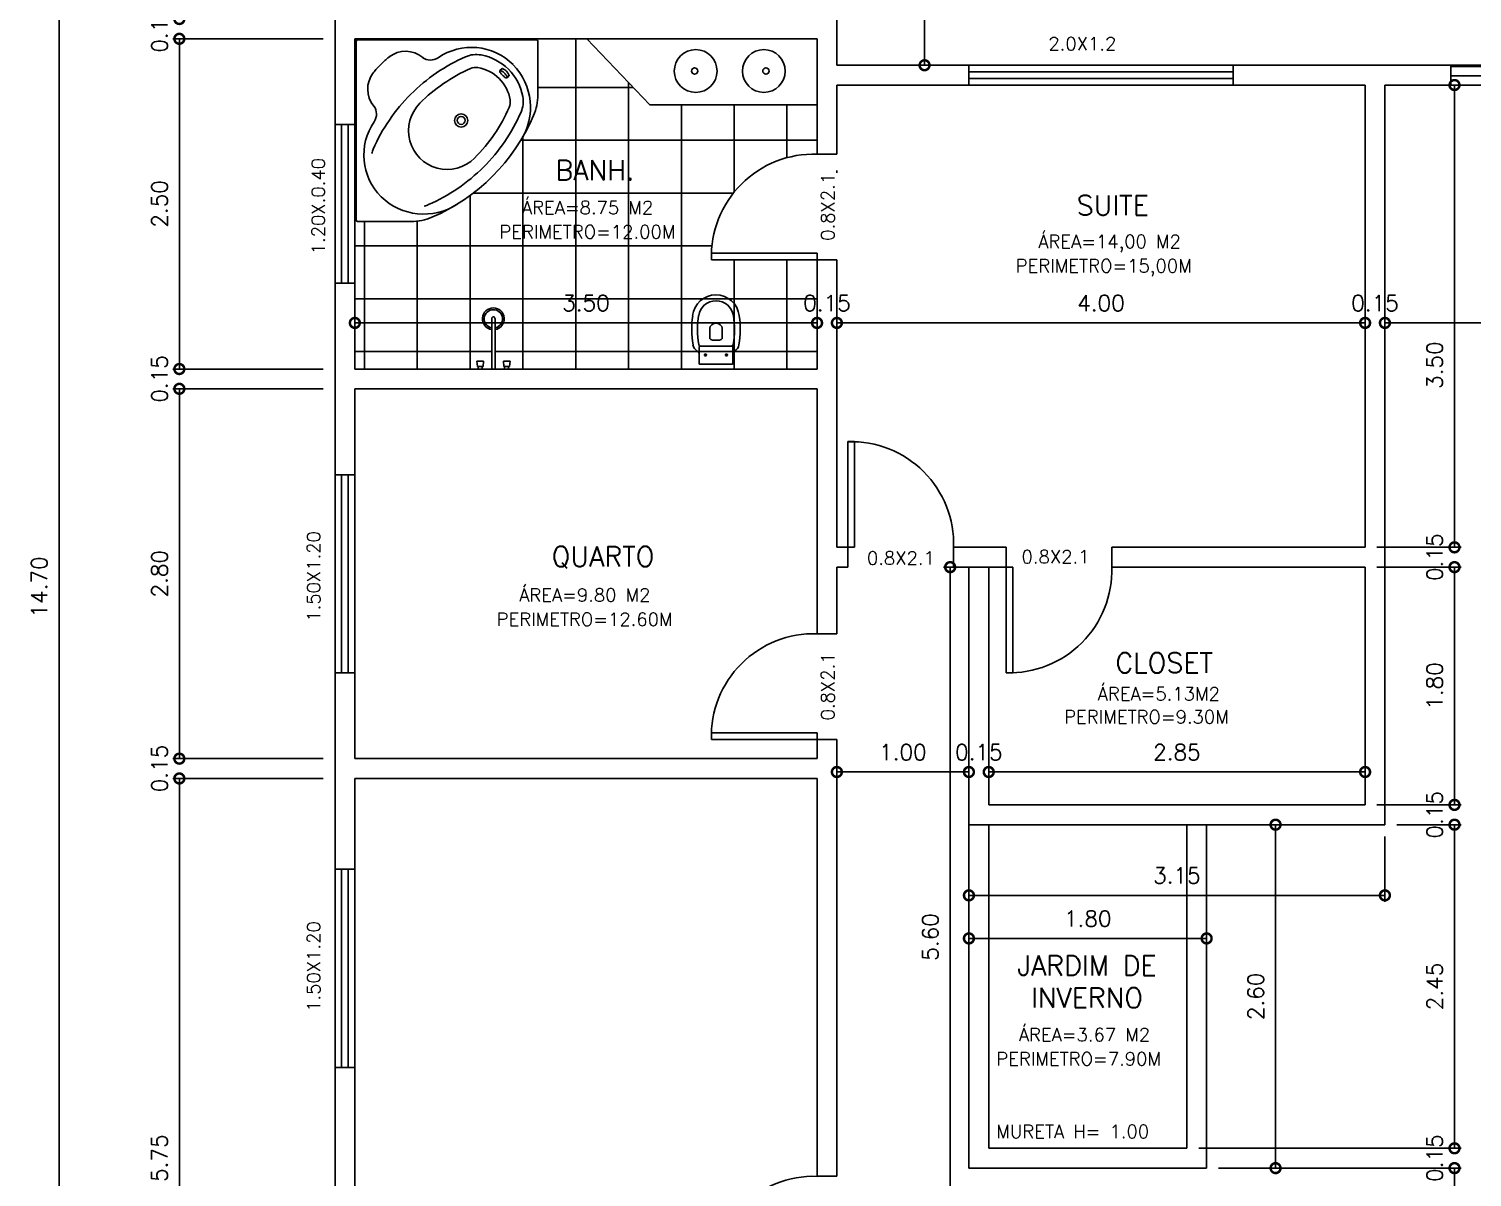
# Model space of a CAD drawing. Extents: x 621 to 746, y 228 to 299.
# Drawn here: x 620.66 to 631.59, y 234.55 to 243.24 of the extents above; entities that cross this region are included whole.
import ezdxf
from ezdxf.enums import TextEntityAlignment as Align

# ---------------------------------------------------------------- set-up
doc = ezdxf.new("R2010")
doc.units = 0
doc.header["$LTSCALE"] = 7
doc.layers.get('0').update_dxf_attribs({"linetype": 'CONTINUOUS'})
doc.layers.get('DEFPOINTS').update_dxf_attribs({"linetype": 'CONTINUOUS'})
for name, color, linetype in [('02', 2, 'CONTINUOUS'), ('ACESSÓRIO', 2, 'CONTINUOUS'), ('ALVENARIA', 7, 'CONTINUOUS'), ('ALVENARIA1', 44, 'CONTINUOUS'), ('COTA', 1, 'CONTINUOUS'), ('JAPOR', 142, 'CONTINUOUS'), ('TEXTO2', 40, 'CONTINUOUS'), ('TEXTO3', 3, 'CONTINUOUS')]:
    doc.layers.add(name, color=color, linetype=linetype)
doc.styles.add('SIMPLEX', font='SIMPLEX.SHX')
doc.dimstyles.new('DIM50', dxfattribs={"dimtxt": 0.12, "dimasz": 0.15, "dimexe": 0.05, "dimexo": 0.09, "dimgap": 0.09, "dimtad": 1, "dimzin": 0, "dimdsep": 46, "dimtxsty": 'SIMPLEX', "dimblk1": 'DOTSMALL', "dimblk2": 'DOTSMALL', "dimsah": 1, "dimcen": 0.09, "dimadec": 0, "dimazin": 0, "dimtfac": 1, "dimtix": 1, "dimtofl": 0, "dimtmove": 2, "dimatfit": 3, "dimldrblk": 'DOTSMALL', "dimfxl": 1, "dimtolj": 1, "dimtzin": 0, "dimarcsym": 0})

# ---------------------------------------------------------------- blocks, each defined once
blk = doc.blocks.new('_DOTSMALL')
at = {"color": 0, "linetype": 'ByBlock', "const_width": 0.5}
blk.add_lwpolyline([(-0.0625, 0, 1), (0.0625, 0, 1)], format="xyb", close=True, dxfattribs=at)
blk = doc.blocks.new('*D103')
at = {"layer": 'COTA', "color": 0, "lineweight": -2}
for p, q in [((622.888, 237.568), (621.749, 237.568)), ((621.799, 231.818), (621.799, 237.568)), ((622.888, 231.818), (621.749, 231.818))]:
    blk.add_line(p, q, dxfattribs=at)
at = {"layer": 'DEFPOINTS', "color": 0}
for p in [(621.799, 237.568), (622.978, 237.568), (622.978, 231.818)]:
    blk.add_point(p, dxfattribs=at)
at = {"layer": 'COTA', "color": 0, "lineweight": -2, "xscale": 0.15, "yscale": 0.15, "zscale": 0.15}
for p, rotation in [((621.799, 237.568), 90), ((621.799, 231.818), 270)]:
    blk.add_blockref('_DOTSMALL', p, dxfattribs=dict(at, rotation=rotation))
at = {"layer": 'COTA', "color": 0, "insert": (621.649, 234.693), "char_height": 0.12, "attachment_point": 5, "rotation": 90, "style": 'SIMPLEX'}
blk.add_mtext('\\A1;5.75', dxfattribs=at)
blk = doc.blocks.new('*D104')
at = {"layer": 'COTA', "color": 0, "lineweight": -2}
for p, q in [((621.799, 237.718), (621.799, 237.868)), ((622.888, 237.718), (621.749, 237.718)), ((622.888, 237.568), (621.749, 237.568)), ((621.799, 237.568), (621.799, 237.418))]:
    blk.add_line(p, q, dxfattribs=at)
at = {"layer": 'DEFPOINTS', "color": 0}
for p in [(621.799, 237.718), (622.978, 237.718), (622.978, 237.568)]:
    blk.add_point(p, dxfattribs=at)
at = {"layer": 'COTA', "color": 0, "lineweight": -2, "xscale": 0.15, "yscale": 0.15, "zscale": 0.15}
for p, rotation in [((621.799, 237.718), 270), ((621.799, 237.568), 90)]:
    blk.add_blockref('_DOTSMALL', p, dxfattribs=dict(at, rotation=rotation))
at = {"layer": 'COTA', "color": 0, "insert": (621.649, 237.643), "char_height": 0.12, "attachment_point": 5, "rotation": 90, "style": 'SIMPLEX'}
blk.add_mtext('\\A1;0.15', dxfattribs=at)
blk = doc.blocks.new('*D105')
at = {"layer": 'COTA', "color": 0, "lineweight": -2}
for p, q in [((622.888, 240.518), (621.749, 240.518)), ((621.799, 237.718), (621.799, 240.518)), ((622.888, 237.718), (621.749, 237.718))]:
    blk.add_line(p, q, dxfattribs=at)
at = {"layer": 'DEFPOINTS', "color": 0}
for p in [(621.799, 240.518), (622.978, 240.518), (622.978, 237.718)]:
    blk.add_point(p, dxfattribs=at)
at = {"layer": 'COTA', "color": 0, "lineweight": -2, "xscale": 0.15, "yscale": 0.15, "zscale": 0.15}
for p, rotation in [((621.799, 240.518), 90), ((621.799, 237.718), 270)]:
    blk.add_blockref('_DOTSMALL', p, dxfattribs=dict(at, rotation=rotation))
at = {"layer": 'COTA', "color": 0, "insert": (621.649, 239.118), "char_height": 0.12, "attachment_point": 5, "rotation": 90, "style": 'SIMPLEX'}
blk.add_mtext('\\A1;2.80', dxfattribs=at)
blk = doc.blocks.new('*D106')
at = {"layer": 'COTA', "color": 0, "lineweight": -2}
for p, q in [((621.799, 240.668), (621.799, 240.818)), ((622.888, 240.668), (621.749, 240.668)), ((622.888, 240.518), (621.749, 240.518)), ((621.799, 240.518), (621.799, 240.368))]:
    blk.add_line(p, q, dxfattribs=at)
at = {"layer": 'DEFPOINTS', "color": 0}
for p in [(621.799, 240.668), (622.978, 240.668), (622.978, 240.518)]:
    blk.add_point(p, dxfattribs=at)
at = {"layer": 'COTA', "color": 0, "lineweight": -2, "xscale": 0.15, "yscale": 0.15, "zscale": 0.15}
for p, rotation in [((621.799, 240.668), 270), ((621.799, 240.518), 90)]:
    blk.add_blockref('_DOTSMALL', p, dxfattribs=dict(at, rotation=rotation))
at = {"layer": 'COTA', "color": 0, "insert": (621.649, 240.593), "char_height": 0.12, "attachment_point": 5, "rotation": 90, "style": 'SIMPLEX'}
blk.add_mtext('\\A1;0.15', dxfattribs=at)
blk = doc.blocks.new('*D107')
at = {"layer": 'COTA', "color": 0, "lineweight": -2}
for p, q in [((622.888, 243.168), (621.749, 243.168)), ((621.799, 240.668), (621.799, 243.168)), ((622.888, 240.668), (621.749, 240.668))]:
    blk.add_line(p, q, dxfattribs=at)
at = {"layer": 'DEFPOINTS', "color": 0}
for p in [(621.799, 243.168), (622.978, 243.168), (622.978, 240.668)]:
    blk.add_point(p, dxfattribs=at)
at = {"layer": 'COTA', "color": 0, "lineweight": -2, "xscale": 0.15, "yscale": 0.15, "zscale": 0.15}
for p, rotation in [((621.799, 243.168), 90), ((621.799, 240.668), 270)]:
    blk.add_blockref('_DOTSMALL', p, dxfattribs=dict(at, rotation=rotation))
at = {"layer": 'COTA', "color": 0, "insert": (621.649, 241.918), "char_height": 0.12, "attachment_point": 5, "rotation": 90, "style": 'SIMPLEX'}
blk.add_mtext('\\A1;2.50', dxfattribs=at)
blk = doc.blocks.new('*D108')
at = {"layer": 'COTA', "color": 0, "lineweight": -2}
for p, q in [((621.799, 243.318), (621.799, 243.468)), ((622.888, 243.318), (621.749, 243.318)), ((622.888, 243.168), (621.749, 243.168)), ((621.799, 243.168), (621.799, 243.018))]:
    blk.add_line(p, q, dxfattribs=at)
at = {"layer": 'DEFPOINTS', "color": 0}
for p in [(621.799, 243.318), (622.978, 243.318), (622.978, 243.168)]:
    blk.add_point(p, dxfattribs=at)
at = {"layer": 'COTA', "color": 0, "lineweight": -2, "xscale": 0.15, "yscale": 0.15, "zscale": 0.15}
for p, rotation in [((621.799, 243.318), 270), ((621.799, 243.168), 90)]:
    blk.add_blockref('_DOTSMALL', p, dxfattribs=dict(at, rotation=rotation))
at = {"layer": 'COTA', "color": 0, "insert": (621.649, 243.243), "char_height": 0.12, "attachment_point": 5, "rotation": 90, "style": 'SIMPLEX'}
blk.add_mtext('\\A1;0.15', dxfattribs=at)
blk = doc.blocks.new('*D112')
at = {"layer": 'COTA', "color": 0, "lineweight": -2}
for p, q in [((622.888, 246.368), (620.838, 246.368)), ((620.888, 231.668), (620.888, 246.368)), ((622.888, 231.668), (620.838, 231.668))]:
    blk.add_line(p, q, dxfattribs=at)
at = {"layer": 'DEFPOINTS', "color": 0}
for p in [(620.888, 246.368), (622.978, 246.368), (622.978, 231.668)]:
    blk.add_point(p, dxfattribs=at)
at = {"layer": 'COTA', "color": 0, "lineweight": -2, "xscale": 0.15, "yscale": 0.15, "zscale": 0.15}
for p, rotation in [((620.888, 246.368), 90), ((620.888, 231.668), 270)]:
    blk.add_blockref('_DOTSMALL', p, dxfattribs=dict(at, rotation=rotation))
at = {"layer": 'COTA', "color": 0, "insert": (620.738, 239.018), "char_height": 0.12, "attachment_point": 5, "rotation": 90, "style": 'SIMPLEX'}
blk.add_mtext('\\A1;14.70', dxfattribs=at)
blk = doc.blocks.new('*D145')
at = {"layer": 'COTA', "color": 0, "lineweight": -2}
for p, q in [((623.128, 240.758), (623.128, 241.067)), ((623.128, 241.017), (626.628, 241.017)), ((626.628, 240.758), (626.628, 241.067))]:
    blk.add_line(p, q, dxfattribs=at)
at = {"layer": 'DEFPOINTS', "color": 0}
for p in [(626.628, 241.017), (623.128, 240.668), (626.628, 240.668)]:
    blk.add_point(p, dxfattribs=at)
at = {"layer": 'COTA', "color": 0, "lineweight": -2, "xscale": 0.15, "yscale": 0.15, "zscale": 0.15, "rotation": 180}
blk.add_blockref('_DOTSMALL', (623.128, 241.017), dxfattribs=at)
at = {"layer": 'COTA', "color": 0, "lineweight": -2, "xscale": 0.15, "yscale": 0.15, "zscale": 0.15}
blk.add_blockref('_DOTSMALL', (626.628, 241.017), dxfattribs=at)
at = {"layer": 'COTA', "color": 0, "insert": (624.878, 241.167), "char_height": 0.12, "attachment_point": 5, "style": 'SIMPLEX'}
blk.add_mtext('\\A1;3.50', dxfattribs=at)
blk = doc.blocks.new('*D146')
at = {"layer": 'COTA', "color": 0, "lineweight": -2}
for p, q in [((626.628, 241.017), (626.478, 241.017)), ((626.628, 240.758), (626.628, 241.067)), ((626.778, 240.902), (626.778, 241.067)), ((626.778, 241.017), (626.928, 241.017))]:
    blk.add_line(p, q, dxfattribs=at)
at = {"layer": 'DEFPOINTS', "color": 0}
for p in [(626.778, 241.017), (626.778, 240.812), (626.628, 240.668)]:
    blk.add_point(p, dxfattribs=at)
at = {"layer": 'COTA', "color": 0, "lineweight": -2, "xscale": 0.15, "yscale": 0.15, "zscale": 0.15}
blk.add_blockref('_DOTSMALL', (626.628, 241.017), dxfattribs=at)
at = {"layer": 'COTA', "color": 0, "lineweight": -2, "xscale": 0.15, "yscale": 0.15, "zscale": 0.15, "rotation": 180}
blk.add_blockref('_DOTSMALL', (626.778, 241.017), dxfattribs=at)
at = {"layer": 'COTA', "color": 0, "insert": (626.703, 241.167), "char_height": 0.12, "attachment_point": 5, "style": 'SIMPLEX'}
blk.add_mtext('\\A1;0.15', dxfattribs=at)
blk = doc.blocks.new('*D147')
at = {"layer": 'COTA', "color": 0, "lineweight": -2}
for p, q in [((626.778, 240.902), (626.778, 241.067)), ((626.778, 241.017), (630.778, 241.017)), ((630.778, 240.902), (630.778, 241.067))]:
    blk.add_line(p, q, dxfattribs=at)
at = {"layer": 'DEFPOINTS', "color": 0}
for p in [(630.778, 241.017), (626.778, 240.812), (630.778, 240.812)]:
    blk.add_point(p, dxfattribs=at)
at = {"layer": 'COTA', "color": 0, "lineweight": -2, "xscale": 0.15, "yscale": 0.15, "zscale": 0.15, "rotation": 180}
blk.add_blockref('_DOTSMALL', (626.778, 241.017), dxfattribs=at)
at = {"layer": 'COTA', "color": 0, "lineweight": -2, "xscale": 0.15, "yscale": 0.15, "zscale": 0.15}
blk.add_blockref('_DOTSMALL', (630.778, 241.017), dxfattribs=at)
at = {"layer": 'COTA', "color": 0, "insert": (628.778, 241.167), "char_height": 0.12, "attachment_point": 5, "style": 'SIMPLEX'}
blk.add_mtext('\\A1;4.00', dxfattribs=at)
blk = doc.blocks.new('*D148')
at = {"layer": 'COTA', "color": 0, "lineweight": -2}
for p, q in [((630.928, 242.728), (630.928, 240.967)), ((630.778, 241.017), (630.628, 241.017)), ((630.778, 240.902), (630.778, 241.067)), ((630.928, 241.017), (631.078, 241.017))]:
    blk.add_line(p, q, dxfattribs=at)
at = {"layer": 'DEFPOINTS', "color": 0}
for p in [(630.928, 242.818), (630.928, 241.017), (630.778, 240.812)]:
    blk.add_point(p, dxfattribs=at)
at = {"layer": 'COTA', "color": 0, "lineweight": -2, "xscale": 0.15, "yscale": 0.15, "zscale": 0.15}
blk.add_blockref('_DOTSMALL', (630.778, 241.017), dxfattribs=at)
at = {"layer": 'COTA', "color": 0, "lineweight": -2, "xscale": 0.15, "yscale": 0.15, "zscale": 0.15, "rotation": 180}
blk.add_blockref('_DOTSMALL', (630.928, 241.017), dxfattribs=at)
at = {"layer": 'COTA', "color": 0, "insert": (630.853, 241.167), "char_height": 0.12, "attachment_point": 5, "style": 'SIMPLEX'}
blk.add_mtext('\\A1;0.15', dxfattribs=at)
blk = doc.blocks.new('*D149')
at = {"layer": 'COTA', "color": 0, "lineweight": -2}
for p, q in [((630.928, 242.728), (630.928, 240.967)), ((633.928, 242.728), (633.928, 240.967)), ((630.928, 241.017), (633.928, 241.017))]:
    blk.add_line(p, q, dxfattribs=at)
at = {"layer": 'DEFPOINTS', "color": 0}
for p in [(630.928, 242.818), (633.928, 242.818), (633.928, 241.017)]:
    blk.add_point(p, dxfattribs=at)
at = {"layer": 'COTA', "color": 0, "lineweight": -2, "xscale": 0.15, "yscale": 0.15, "zscale": 0.15, "rotation": 180}
blk.add_blockref('_DOTSMALL', (630.928, 241.017), dxfattribs=at)
at = {"layer": 'COTA', "color": 0, "lineweight": -2, "xscale": 0.15, "yscale": 0.15, "zscale": 0.15}
blk.add_blockref('_DOTSMALL', (633.928, 241.017), dxfattribs=at)
at = {"layer": 'COTA', "color": 0, "insert": (632.428, 241.167), "char_height": 0.12, "attachment_point": 5, "style": 'SIMPLEX'}
blk.add_mtext('\\A1;3.00', dxfattribs=at)
blk = doc.blocks.new('*D152')
at = {"layer": 'COTA', "color": 0, "lineweight": -2}
for p, q in [((631.018, 242.818), (631.505, 242.818)), ((631.455, 242.818), (631.455, 239.318)), ((630.868, 239.318), (631.505, 239.318))]:
    blk.add_line(p, q, dxfattribs=at)
at = {"layer": 'DEFPOINTS', "color": 0}
for p in [(630.928, 242.818), (630.778, 239.318), (631.455, 239.318)]:
    blk.add_point(p, dxfattribs=at)
at = {"layer": 'COTA', "color": 0, "lineweight": -2, "xscale": 0.15, "yscale": 0.15, "zscale": 0.15}
for p, rotation in [((631.455, 242.818), 90), ((631.455, 239.318), 270)]:
    blk.add_blockref('_DOTSMALL', p, dxfattribs=dict(at, rotation=rotation))
at = {"layer": 'COTA', "color": 0, "insert": (631.305, 240.697), "char_height": 0.12, "attachment_point": 5, "rotation": 90, "style": 'SIMPLEX'}
blk.add_mtext('\\A1;3.50', dxfattribs=at)
blk = doc.blocks.new('*D153')
at = {"layer": 'COTA', "color": 0, "lineweight": -2}
for p, q in [((631.455, 239.318), (631.455, 239.468)), ((630.868, 239.318), (631.505, 239.318)), ((630.868, 239.168), (631.505, 239.168)), ((631.455, 239.168), (631.455, 239.018))]:
    blk.add_line(p, q, dxfattribs=at)
at = {"layer": 'DEFPOINTS', "color": 0}
for p in [(630.778, 239.318), (630.778, 239.168), (631.455, 239.168)]:
    blk.add_point(p, dxfattribs=at)
at = {"layer": 'COTA', "color": 0, "lineweight": -2, "xscale": 0.15, "yscale": 0.15, "zscale": 0.15}
for p, rotation in [((631.455, 239.318), 270), ((631.455, 239.168), 90)]:
    blk.add_blockref('_DOTSMALL', p, dxfattribs=dict(at, rotation=rotation))
at = {"layer": 'COTA', "color": 0, "insert": (631.305, 239.243), "char_height": 0.12, "attachment_point": 5, "rotation": 90, "style": 'SIMPLEX'}
blk.add_mtext('\\A1;0.15', dxfattribs=at)
blk = doc.blocks.new('*D154')
at = {"layer": 'COTA', "color": 0, "lineweight": -2}
for p, q in [((630.868, 239.168), (631.505, 239.168)), ((631.455, 239.168), (631.455, 237.368)), ((630.868, 237.368), (631.505, 237.368))]:
    blk.add_line(p, q, dxfattribs=at)
at = {"layer": 'DEFPOINTS', "color": 0}
for p in [(630.778, 239.168), (630.778, 237.368), (631.455, 237.368)]:
    blk.add_point(p, dxfattribs=at)
at = {"layer": 'COTA', "color": 0, "lineweight": -2, "xscale": 0.15, "yscale": 0.15, "zscale": 0.15}
for p, rotation in [((631.455, 239.168), 90), ((631.455, 237.368), 270)]:
    blk.add_blockref('_DOTSMALL', p, dxfattribs=dict(at, rotation=rotation))
at = {"layer": 'COTA', "color": 0, "insert": (631.305, 238.268), "char_height": 0.12, "attachment_point": 5, "rotation": 90, "style": 'SIMPLEX'}
blk.add_mtext('\\A1;1.80', dxfattribs=at)
blk = doc.blocks.new('*D155')
at = {"layer": 'COTA', "color": 0, "lineweight": -2}
for p, q in [((631.455, 237.368), (631.455, 237.518)), ((630.868, 237.368), (631.505, 237.368)), ((631.018, 237.218), (631.505, 237.218)), ((631.455, 237.218), (631.455, 237.068))]:
    blk.add_line(p, q, dxfattribs=at)
at = {"layer": 'DEFPOINTS', "color": 0}
for p in [(630.778, 237.368), (630.928, 237.218), (631.455, 237.218)]:
    blk.add_point(p, dxfattribs=at)
at = {"layer": 'COTA', "color": 0, "lineweight": -2, "xscale": 0.15, "yscale": 0.15, "zscale": 0.15}
for p, rotation in [((631.455, 237.368), 270), ((631.455, 237.218), 90)]:
    blk.add_blockref('_DOTSMALL', p, dxfattribs=dict(at, rotation=rotation))
at = {"layer": 'COTA', "color": 0, "insert": (631.305, 237.293), "char_height": 0.12, "attachment_point": 5, "rotation": 90, "style": 'SIMPLEX'}
blk.add_mtext('\\A1;0.15', dxfattribs=at)
blk = doc.blocks.new('*D156')
at = {"layer": 'COTA', "color": 0, "lineweight": -2}
for p, q in [((631.018, 237.218), (631.505, 237.218)), ((631.455, 237.218), (631.455, 234.768)), ((629.518, 234.768), (631.505, 234.768))]:
    blk.add_line(p, q, dxfattribs=at)
at = {"layer": 'DEFPOINTS', "color": 0}
for p in [(630.928, 237.218), (629.428, 234.768), (631.455, 234.768)]:
    blk.add_point(p, dxfattribs=at)
at = {"layer": 'COTA', "color": 0, "lineweight": -2, "xscale": 0.15, "yscale": 0.15, "zscale": 0.15}
for p, rotation in [((631.455, 237.218), 90), ((631.455, 234.768), 270)]:
    blk.add_blockref('_DOTSMALL', p, dxfattribs=dict(at, rotation=rotation))
at = {"layer": 'COTA', "color": 0, "insert": (631.305, 235.993), "char_height": 0.12, "attachment_point": 5, "rotation": 90, "style": 'SIMPLEX'}
blk.add_mtext('\\A1;2.45', dxfattribs=at)
blk = doc.blocks.new('*D157')
at = {"layer": 'COTA', "color": 0, "lineweight": -2}
for p, q in [((631.455, 234.768), (631.455, 234.918)), ((629.518, 234.768), (631.505, 234.768)), ((629.668, 234.618), (631.505, 234.618)), ((631.455, 234.618), (631.455, 234.468))]:
    blk.add_line(p, q, dxfattribs=at)
at = {"layer": 'DEFPOINTS', "color": 0}
for p in [(629.428, 234.768), (629.578, 234.618), (631.455, 234.618)]:
    blk.add_point(p, dxfattribs=at)
at = {"layer": 'COTA', "color": 0, "lineweight": -2, "xscale": 0.15, "yscale": 0.15, "zscale": 0.15}
for p, rotation in [((631.455, 234.768), 270), ((631.455, 234.618), 90)]:
    blk.add_blockref('_DOTSMALL', p, dxfattribs=dict(at, rotation=rotation))
at = {"layer": 'COTA', "color": 0, "insert": (631.305, 234.693), "char_height": 0.12, "attachment_point": 5, "rotation": 90, "style": 'SIMPLEX'}
blk.add_mtext('\\A1;0.15', dxfattribs=at)
blk = doc.blocks.new('*D158')
at = {"layer": 'COTA', "color": 0, "lineweight": -2}
for p, q in [((627.928, 237.458), (627.928, 237.667)), ((627.928, 237.617), (630.778, 237.617)), ((630.778, 237.458), (630.778, 237.667))]:
    blk.add_line(p, q, dxfattribs=at)
at = {"layer": 'DEFPOINTS', "color": 0}
for p in [(630.778, 237.617), (627.928, 237.368), (630.778, 237.368)]:
    blk.add_point(p, dxfattribs=at)
at = {"layer": 'COTA', "color": 0, "lineweight": -2, "xscale": 0.15, "yscale": 0.15, "zscale": 0.15, "rotation": 180}
blk.add_blockref('_DOTSMALL', (627.928, 237.617), dxfattribs=at)
at = {"layer": 'COTA', "color": 0, "lineweight": -2, "xscale": 0.15, "yscale": 0.15, "zscale": 0.15}
blk.add_blockref('_DOTSMALL', (630.778, 237.617), dxfattribs=at)
at = {"layer": 'COTA', "color": 0, "insert": (629.353, 237.767), "char_height": 0.12, "attachment_point": 5, "style": 'SIMPLEX'}
blk.add_mtext('\\A1;2.85', dxfattribs=at)
blk = doc.blocks.new('*D159')
at = {"layer": 'COTA', "color": 0, "lineweight": -2}
for p, q in [((627.778, 237.617), (627.628, 237.617)), ((627.778, 237.308), (627.778, 237.667)), ((627.928, 237.458), (627.928, 237.667)), ((627.928, 237.617), (628.078, 237.617))]:
    blk.add_line(p, q, dxfattribs=at)
at = {"layer": 'DEFPOINTS', "color": 0}
for p in [(627.778, 237.617), (627.928, 237.368), (627.778, 237.218)]:
    blk.add_point(p, dxfattribs=at)
at = {"layer": 'COTA', "color": 0, "lineweight": -2, "xscale": 0.15, "yscale": 0.15, "zscale": 0.15}
blk.add_blockref('_DOTSMALL', (627.778, 237.617), dxfattribs=at)
at = {"layer": 'COTA', "color": 0, "lineweight": -2, "xscale": 0.15, "yscale": 0.15, "zscale": 0.15, "rotation": 180}
blk.add_blockref('_DOTSMALL', (627.928, 237.617), dxfattribs=at)
at = {"layer": 'COTA', "color": 0, "insert": (627.853, 237.767), "char_height": 0.12, "attachment_point": 5, "style": 'SIMPLEX'}
blk.add_mtext('\\A1;0.15', dxfattribs=at)
blk = doc.blocks.new('*D160')
at = {"layer": 'COTA', "color": 0, "lineweight": -2}
for p, q in [((626.778, 237.308), (626.778, 237.667)), ((627.778, 237.617), (626.778, 237.617)), ((627.778, 237.308), (627.778, 237.667))]:
    blk.add_line(p, q, dxfattribs=at)
at = {"layer": 'DEFPOINTS', "color": 0}
for p in [(626.778, 237.617), (626.778, 237.218), (627.778, 237.218)]:
    blk.add_point(p, dxfattribs=at)
at = {"layer": 'COTA', "color": 0, "lineweight": -2, "xscale": 0.15, "yscale": 0.15, "zscale": 0.15, "rotation": 180}
blk.add_blockref('_DOTSMALL', (626.778, 237.617), dxfattribs=at)
at = {"layer": 'COTA', "color": 0, "lineweight": -2, "xscale": 0.15, "yscale": 0.15, "zscale": 0.15}
blk.add_blockref('_DOTSMALL', (627.778, 237.617), dxfattribs=at)
at = {"layer": 'COTA', "color": 0, "insert": (627.278, 237.767), "char_height": 0.12, "attachment_point": 5, "style": 'SIMPLEX'}
blk.add_mtext('\\A1;1.00', dxfattribs=at)
blk = doc.blocks.new('*D161')
at = {"layer": 'COTA', "color": 0, "lineweight": -2}
for p, q in [((628.03, 239.168), (627.586, 239.168)), ((627.636, 239.168), (627.636, 233.568)), ((627.844, 233.568), (627.586, 233.568))]:
    blk.add_line(p, q, dxfattribs=at)
at = {"layer": 'DEFPOINTS', "color": 0}
for p in [(628.12, 239.168), (627.636, 233.568), (627.934, 233.568)]:
    blk.add_point(p, dxfattribs=at)
at = {"layer": 'COTA', "color": 0, "lineweight": -2, "xscale": 0.15, "yscale": 0.15, "zscale": 0.15}
for p, rotation in [((627.636, 239.168), 90), ((627.636, 233.568), 270)]:
    blk.add_blockref('_DOTSMALL', p, dxfattribs=dict(at, rotation=rotation))
at = {"layer": 'COTA', "color": 0, "insert": (627.486, 236.368), "char_height": 0.12, "attachment_point": 5, "rotation": 90, "style": 'SIMPLEX'}
blk.add_mtext('\\A1;5.60', dxfattribs=at)
blk = doc.blocks.new('*D162')
at = {"layer": 'COTA', "color": 0, "lineweight": -2}
for p, q in [((629.668, 234.618), (631.505, 234.618)), ((631.455, 234.618), (631.455, 233.568)), ((629.668, 233.568), (631.505, 233.568))]:
    blk.add_line(p, q, dxfattribs=at)
at = {"layer": 'DEFPOINTS', "color": 0}
for p in [(629.578, 234.618), (629.578, 233.568), (631.455, 233.568)]:
    blk.add_point(p, dxfattribs=at)
at = {"layer": 'COTA', "color": 0, "lineweight": -2, "xscale": 0.15, "yscale": 0.15, "zscale": 0.15}
for p, rotation in [((631.455, 234.618), 90), ((631.455, 233.568), 270)]:
    blk.add_blockref('_DOTSMALL', p, dxfattribs=dict(at, rotation=rotation))
at = {"layer": 'COTA', "color": 0, "insert": (631.305, 234.093), "char_height": 0.12, "attachment_point": 5, "rotation": 90, "style": 'SIMPLEX'}
blk.add_mtext('\\A1;1.05', dxfattribs=at)
blk = doc.blocks.new('*D165')
at = {"layer": 'COTA', "color": 0, "lineweight": -2}
for p, q in [((629.668, 237.218), (630.15, 237.218)), ((630.1, 234.618), (630.1, 237.218)), ((629.668, 234.618), (630.15, 234.618))]:
    blk.add_line(p, q, dxfattribs=at)
at = {"layer": 'DEFPOINTS', "color": 0}
for p in [(629.578, 237.218), (630.1, 237.218), (629.578, 234.618)]:
    blk.add_point(p, dxfattribs=at)
at = {"layer": 'COTA', "color": 0, "lineweight": -2, "xscale": 0.15, "yscale": 0.15, "zscale": 0.15}
for p, rotation in [((630.1, 237.218), 90), ((630.1, 234.618), 270)]:
    blk.add_blockref('_DOTSMALL', p, dxfattribs=dict(at, rotation=rotation))
at = {"layer": 'COTA', "color": 0, "insert": (629.95, 235.918), "char_height": 0.12, "attachment_point": 5, "rotation": 90, "style": 'SIMPLEX'}
blk.add_mtext('\\A1;2.60', dxfattribs=at)
blk = doc.blocks.new('*D166')
at = {"layer": 'COTA', "color": 0, "lineweight": -2}
for p, q in [((627.778, 237.128), (627.778, 236.633)), ((630.928, 237.128), (630.928, 236.633)), ((627.778, 236.683), (630.928, 236.683))]:
    blk.add_line(p, q, dxfattribs=at)
at = {"layer": 'DEFPOINTS', "color": 0}
for p in [(627.778, 237.218), (630.928, 237.218), (630.928, 236.683)]:
    blk.add_point(p, dxfattribs=at)
at = {"layer": 'COTA', "color": 0, "lineweight": -2, "xscale": 0.15, "yscale": 0.15, "zscale": 0.15, "rotation": 180}
blk.add_blockref('_DOTSMALL', (627.778, 236.683), dxfattribs=at)
at = {"layer": 'COTA', "color": 0, "lineweight": -2, "xscale": 0.15, "yscale": 0.15, "zscale": 0.15}
blk.add_blockref('_DOTSMALL', (630.928, 236.683), dxfattribs=at)
at = {"layer": 'COTA', "color": 0, "insert": (629.353, 236.833), "char_height": 0.12, "attachment_point": 5, "style": 'SIMPLEX'}
blk.add_mtext('\\A1;3.15', dxfattribs=at)
blk = doc.blocks.new('*D167')
at = {"layer": 'COTA', "color": 0, "lineweight": -2}
for p, q in [((626.868, 245.068), (627.492, 245.068)), ((627.442, 242.968), (627.442, 245.068)), ((626.868, 242.968), (627.492, 242.968))]:
    blk.add_line(p, q, dxfattribs=at)
at = {"layer": 'DEFPOINTS', "color": 0}
for p in [(626.778, 245.068), (627.442, 245.068), (626.778, 242.968)]:
    blk.add_point(p, dxfattribs=at)
at = {"layer": 'COTA', "color": 0, "lineweight": -2, "xscale": 0.15, "yscale": 0.15, "zscale": 0.15}
for p, rotation in [((627.442, 245.068), 90), ((627.442, 242.968), 270)]:
    blk.add_blockref('_DOTSMALL', p, dxfattribs=dict(at, rotation=rotation))
at = {"layer": 'COTA', "color": 0, "insert": (627.292, 244.018), "char_height": 0.12, "attachment_point": 5, "rotation": 90, "style": 'SIMPLEX'}
blk.add_mtext('\\A1;2.10', dxfattribs=at)
blk = doc.blocks.new('A$C18354EB2')
at = {"layer": '02'}
for p, q in [((0, 0.01), (0, 1.365)), ((0.01, 1.375), (1.365, 1.375)), ((1.375, 1.365), (1.375, 0.959)), ((1.088, 1.142), (1.102, 1.156)), ((1.156, 1.102), (1.142, 1.088)), ((0.416, 0), (0.01, 0))]:
    blk.add_line(p, q, dxfattribs=at)
blk.add_lwpolyline([(1.088, 1.142, 0.243877), (1.087, 1.138, 0.082664), (1.09, 1.128, 0.040951), (1.097, 1.119, 0.030096), (1.107, 1.107, 0.030096), (1.119, 1.097, 0.040951), (1.128, 1.09, 0.082664), (1.138, 1.087, 0.243877), (1.142, 1.088, 0.243877), (1.143, 1.091, 0.082664), (1.139, 1.101, 0.040951), (1.133, 1.111, 0.030096), (1.123, 1.123, 0.030096), (1.111, 1.133, 0.040951), (1.101, 1.139, 0.082664), (1.091, 1.143, 0.243877)], format="xyb", close=True, dxfattribs=at)
blk.add_lwpolyline([(1.156, 1.102, 0.243877), (1.157, 1.106, 0.082664), (1.153, 1.115, 0.040951), (1.147, 1.125, 0.030096), (1.137, 1.137, 0.030096), (1.125, 1.147, 0.040951), (1.115, 1.153, 0.082664), (1.106, 1.157, 0.243877), (1.102, 1.156, 0.243877)], format="xyb", dxfattribs=at)
for radius in [0.05, 0.03]:
    blk.add_circle((0.794, 0.765), radius, dxfattribs=at)
for centre, radius, start, end in [((0.01, 1.365), 0.01, 90, 180), ((0.872, 0.872), 0.446, 45, 124.4466), ((1.365, 1.365), 0.01, 0, 90), ((0.687, 0.687), 0.71, 128.1661, 135), ((0.373, 1.087), 0.202, 50.0906, 128.0087), ((1.375, 0), 1.362, 113.6747, 135), ((0.562, 1.325), 0.103, 233.9218, 303.9185), ((0.908, 1.064), 0.2, 79.2894, 113.6747), ((0.872, 0.872), 0.396, 45, 79.2894), ((0.288, 1.002), 0.202, 142.0008, 219.8576), ((0.687, 0.687), 0.71, 135, 141.8339), ((1.365, 0.018), 1.245, 113.749, 135.2069), ((0.904, 1.066), 0.1, 80.6631, 113.8364), ((0.872, 0.872), 0.297, 45, 80.6631), ((0.872, 0.872), 0.396, 10.7106, 45), ((0.854, 0.863), 0.465, 327.7261, 44.1725), ((0.872, 0.872), 0.297, 9.3369, 45), ((1.375, 0), 1.362, 135, 156.3253), ((0.688, 0.687), 0.293, 134.7864, 315.1597), ((1.066, 0.904), 0.1, 336.1636, 9.3369), ((1.064, 0.908), 0.2, 336.3253, 10.7106), ((0.975, 0.959), 0.4, 336.8985, 0), ((0.05, 0.813), 0.103, 326.0984, 36.152), ((0, 1.375), 1.46, 293.1015, 336.8985), ((0.009, 1.37), 1.256, 314.9159, 336.2052), ((0, 1.375), 1.362, 315, 336.3253), ((0.503, 0.503), 0.446, 145.5534, 225), ((0.311, 0.467), 0.2, 156.3253, 166.2811), ((0, 1.375), 1.362, 293.6747, 315), ((0.512, 0.521), 0.465, 225.8292, 302.3947), ((0.467, 0.311), 0.2, 283.7189, 293.6747), ((0.01, 0.01), 0.01, 180, 270), ((0.416, 0.4), 0.4, 270, 293.1015)]:
    blk.add_arc(centre, radius, start, end, dxfattribs=at)
blk.add_point((0, 1.375), dxfattribs=at)
blk = doc.blocks.new('Chuveiro06_vl')
for p, q in [((-27.3, 38), (-27.3, 0)), ((-24.8, 38), (-24.8, 0)), ((-38.6, 5.7), (-33.6, 5.7)), ((-38.2, 1.7), (-38.6, 5.7)), ((-38.2, 1.7), (-33.9, 1.7)), ((-37.5, 1.7), (-37.5, 0)), ((-34.5, 1.7), (-34.5, 0)), ((-33.9, 1.7), (-33.6, 5.7)), ((-18.2, 1.7), (-18.5, 5.7)), ((-13.5, 5.7), (-18.5, 5.7)), ((-13.9, 1.7), (-18.2, 1.7)), ((-17.5, 1.7), (-17.5, 0)), ((-14.5, 1.7), (-14.5, 0)), ((-13.9, 1.7), (-13.5, 5.7))]:
    blk.add_line(p, q)
for centre, radius, start, end in [((-26, 37.7), 8.25, 278.4801, 261.5199), ((-26, 37.7), 6.93, 280.118, 259.882), ((-26, 38), 1.22, 0, 180)]:
    blk.add_arc(centre, radius, start, end)
blk = doc.blocks.new('*D219')
at = {"layer": 'COTA', "color": 0, "lineweight": -2}
for p, q in [((627.778, 234.708), (627.778, 236.407)), ((629.578, 234.708), (629.578, 236.407)), ((627.778, 236.357), (629.578, 236.357))]:
    blk.add_line(p, q, dxfattribs=at)
at = {"layer": 'DEFPOINTS', "color": 0}
for p in [(629.578, 236.357), (627.778, 234.618), (629.578, 234.618)]:
    blk.add_point(p, dxfattribs=at)
at = {"layer": 'COTA', "color": 0, "lineweight": -2, "xscale": 0.15, "yscale": 0.15, "zscale": 0.15, "rotation": 180}
blk.add_blockref('_DOTSMALL', (627.778, 236.357), dxfattribs=at)
at = {"layer": 'COTA', "color": 0, "lineweight": -2, "xscale": 0.15, "yscale": 0.15, "zscale": 0.15}
blk.add_blockref('_DOTSMALL', (629.578, 236.357), dxfattribs=at)
at = {"layer": 'COTA', "color": 0, "insert": (628.678, 236.507), "char_height": 0.12, "attachment_point": 5, "style": 'SIMPLEX'}
blk.add_mtext('\\A1;1.80', dxfattribs=at)

msp = doc.modelspace()

# ---------------------------------------------------------------- hatches: boundary and pattern name
at = {"layer": 'ALVENARIA1'}
h = msp.add_hatch(dxfattribs=at)
h.set_pattern_fill('_USER,_O', color=256, scale=0.4, double=1, pattern_type=0)
h.set_pattern_definition([(0, (0, 0), (0, 0.4), []), (90, (0, 0), (-0.4, 2e-17), [])])
h.paths.add_polyline_path([(625.828, 241.495, -0.433232), (626.628, 242.295), (626.628, 242.668), (625.362, 242.668), (624.885, 243.168), (623.128, 243.168), (623.128, 242.418), (623.128, 241.418), (623.128, 240.668), (624.063, 240.668), (624.063, 240.688), (624.056, 240.688), (624.052, 240.728), (624.102, 240.728), (624.099, 240.688), (624.093, 240.688), (624.093, 240.668), (624.165, 240.668), (624.165, 240.967, -13.48837), (624.19, 240.967), (624.19, 240.668), (624.263, 240.668), (624.263, 240.688), (624.256, 240.688), (624.253, 240.728), (624.303, 240.728), (624.299, 240.688), (624.293, 240.688), (624.293, 240.668), (626.628, 240.668), (626.628, 241.495)])
h.paths.add_polyline_path([(625.739, 240.841), (625.739, 240.841), (625.739, 240.841)], flags=0)
h.paths.add_polyline_path([(625.689, 240.851, 0.01332), (625.689, 240.848, -0.001163)], flags=16)
h.paths.add_polyline_path([(625.994, 241.072, -0.086031), (625.992, 240.85), (625.987, 240.843), (625.99, 240.836), (625.99, 240.835), (625.99, 240.786, -0.213395), (626.004, 240.804, 0.224065), (626.036, 240.848, 0.001163), (626.036, 240.851, -0.238097), (626.004, 240.804, 0.213395), (625.99, 240.786), (625.99, 240.704), (625.736, 240.704), (625.736, 240.709, 0.414214), (625.741, 240.704), (625.985, 240.704, 0.414214), (625.99, 240.709), (625.99, 240.786), (625.99, 240.836), (625.989, 240.839), (625.987, 240.841), (625.985, 240.841), (625.984, 240.842), (625.988, 240.845), (625.991, 240.849), (625.992, 240.854, 0.085114), (625.994, 241.074, 0.845787), (625.731, 241.074, 0.000616), (625.731, 241.072, -0.856148)], flags=16)
h.paths.add_polyline_path([(625.819, 240.99), (625.83, 241.003), (625.842, 241.01), (625.857, 241.016), (625.863, 241.016), (625.868, 241.016), (625.883, 241.01), (625.895, 241.003), (625.906, 240.99), (625.91, 240.977), (625.91, 240.899), (625.901, 240.891), (625.889, 240.887), (625.863, 240.887), (625.836, 240.887), (625.824, 240.891), (625.815, 240.899), (625.815, 240.977)], flags=0)
h.paths.add_polyline_path([(625.791, 240.774, -1), (625.776, 240.774, -1)], flags=0)
h.paths.add_polyline_path([(625.949, 240.774, -1), (625.934, 240.774, -1)], flags=0)
h.paths.add_polyline_path([(623.899, 241.914, -0.012848), (623.879, 241.902, -0.032092), (623.711, 241.817, -0.101142), (623.554, 241.785), (623.149, 241.785, -0.414214), (623.139, 241.795), (623.139, 243.15, -0.414214), (623.149, 243.16), (624.504, 243.16, -0.414214), (624.514, 243.15), (624.514, 242.744, -0.101142), (624.482, 242.587, -0.032249), (624.397, 242.419, -0.011811), (624.385, 242.401, -0.119499)], flags=16)
h.paths.add_polyline_path([(624.034, 242.266, -1.003262), (623.62, 242.681, -0.093902), (624.002, 242.943, -0.145765), (624.059, 242.95, -0.156878), (624.221, 242.867, -0.156878), (624.304, 242.705, -0.145765), (624.296, 242.649, -0.09316)], flags=0)
h.paths.add_polyline_path([(623.882, 242.55, -1), (623.982, 242.55, -1)], flags=0)
h.paths.add_polyline_path([(623.902, 242.55, -1), (623.962, 242.55, -1)], flags=0)
h.paths.add_polyline_path([(624.28, 242.873, 22.51833), (624.28, 242.873, 0.008905), (624.28, 242.873, 22.225334), (624.279, 242.872, 0.080612)], flags=0)
h.paths.add_polyline_path([(624.275, 242.922, 0.030096), (624.264, 242.932, 0.040951), (624.254, 242.939, 0.099716), (624.242, 242.942), (624.241, 242.941, -0.243877), (624.244, 242.942, -0.082664), (624.254, 242.939, -0.040951), (624.264, 242.932, -0.030096)], flags=0)
h.paths.add_polyline_path([(623.759, 243.026, -0.319407), (623.64, 243.027, 0.353716), (623.387, 243.031, 0.029827), (623.324, 242.975, 0.029827), (623.267, 242.912, 0.353416), (623.272, 242.658, -0.319812), (623.273, 242.539, -0.00089), (623.274, 242.541, 0.315556), (623.272, 242.658, -0.355704), (623.269, 242.913, -0.02925), (623.324, 242.975, -0.029283), (623.386, 243.03, -0.355876), (623.64, 243.027, 0.315283), (623.758, 243.025, -0.000862)], flags=0)
h.paths.add_polyline_path([(624.665, 241.257), (625.091, 241.257), (625.091, 241.077), (624.665, 241.077)], flags=24)
h.paths.add_polyline_path([(626.502, 241.257), (626.905, 241.257), (626.905, 241.077), (626.502, 241.077)], flags=9)
h.paths.add_polyline_path([(624.197, 241.631), (625.68, 241.631), (625.68, 241.781), (624.197, 241.781)], flags=24)
h.paths.add_polyline_path([(624.363, 241.81), (625.551, 241.81), (625.551, 241.989), (624.363, 241.989)], flags=24)
h.paths.add_polyline_path([(624.59, 242.061), (625.3, 242.061), (625.3, 242.286), (624.59, 242.286)], flags=24)

# ---------------------------------------------------------------- linework, layer by layer
at = {"layer": 'ACESSÓRIO'}
for p, q in [((624.885, 243.168), (625.362, 242.668)), ((625.362, 242.668), (626.628, 242.668)), ((625.736, 240.786), (625.736, 240.709)), ((625.99, 240.709), (625.99, 240.786)), ((625.741, 240.704), (625.985, 240.704))]:
    msp.add_line(p, q, dxfattribs=at)
for points in [[(625.863, 240.887), (625.836, 240.887), (625.824, 240.891), (625.815, 240.899), (625.815, 240.977), (625.819, 240.99), (625.83, 241.003), (625.842, 241.01), (625.857, 241.016), (625.863, 241.016)], [(625.863, 240.887), (625.889, 240.887), (625.901, 240.891), (625.91, 240.899), (625.91, 240.977), (625.906, 240.99), (625.895, 241.003), (625.883, 241.01), (625.868, 241.016), (625.863, 241.016)], [(625.733, 240.854), (625.733, 240.854), (625.734, 240.849), (625.737, 240.845), (625.741, 240.842)], [(625.741, 240.842), (625.741, 240.842), (625.74, 240.841), (625.738, 240.841), (625.737, 240.839), (625.736, 240.837), (625.736, 240.835), (625.736, 240.786)], [(625.741, 240.842), (625.747, 240.841), (625.863, 240.841), (625.979, 240.841), (625.979, 240.841), (625.984, 240.842)], [(625.992, 240.854), (625.992, 240.854), (625.991, 240.849), (625.988, 240.845), (625.984, 240.842)], [(625.984, 240.842), (625.984, 240.842), (625.985, 240.841), (625.987, 240.841), (625.989, 240.839), (625.99, 240.836), (625.99, 240.835), (625.99, 240.786)]]:
    msp.add_lwpolyline(points, dxfattribs=at)
for centre, radius in [((625.709, 242.924), 0.162), ((626.225, 242.924), 0.162), ((625.701, 242.924), 0.0243), ((626.241, 242.924), 0.0243), ((625.783, 240.774), 0.00735), ((625.942, 240.774), 0.00735)]:
    msp.add_circle(centre, radius, dxfattribs=at)
for centre, radius, start, end in [((625.862, 241.051), 0.178, 6.7484, 173.2516), ((625.863, 241.052), 0.133, 8.8632, 171.1368), ((626.404, 240.97), 0.725, 171.9371, 189.4832), ((626.373, 240.969), 0.651, 170.8631, 190.1816), ((625.352, 240.969), 0.651, 349.8184, 9.1369), ((625.321, 240.97), 0.725, 350.5168, 8.0629), ((625.751, 240.86), 0.0633, 188.0902, 241.6605), ((625.708, 240.779), 0.0285, 13.4767, 61.6605), ((626.017, 240.779), 0.0285, 118.3395, 166.5233), ((625.974, 240.86), 0.0633, 298.3395, 351.9098), ((625.741, 240.709), 0.005, 180, 270), ((625.985, 240.709), 0.005, 270, 0)]:
    msp.add_arc(centre, radius, start, end, dxfattribs=at)
at = {"layer": 'ALVENARIA'}
for p, q in [((622.978, 242.518), (622.978, 243.518)), ((626.778, 242.968), (626.778, 243.368)), ((623.128, 243.168), (626.628, 243.168)), ((623.128, 242.518), (623.128, 243.168)), ((626.628, 242.295), (626.628, 243.168)), ((626.778, 242.968), (627.778, 242.968)), ((627.778, 242.968), (627.778, 242.818)), ((629.778, 242.968), (629.778, 242.818)), ((629.778, 242.968), (631.428, 242.968)), ((631.428, 242.818), (631.428, 242.968)), ((626.778, 242.818), (627.778, 242.818)), ((626.778, 242.295), (626.778, 242.818)), ((629.778, 242.818), (630.778, 242.818)), ((630.778, 239.318), (630.778, 242.818)), ((630.928, 237.218), (630.928, 242.818)), ((630.928, 242.818), (631.428, 242.818)), ((623.128, 242.518), (622.978, 242.518)), ((626.778, 242.295), (626.628, 242.295)), ((626.778, 242.154), (626.778, 242.171)), ((626.628, 240.668), (626.628, 241.495)), ((626.778, 241.495), (626.628, 241.495)), ((626.778, 239.318), (626.778, 241.495)), ((626.778, 241.411), (626.778, 241.495)), ((622.978, 239.868), (622.978, 241.318)), ((623.128, 241.318), (622.978, 241.318)), ((623.128, 240.668), (623.128, 241.318)), ((623.128, 240.668), (626.628, 240.668)), ((623.128, 240.518), (626.628, 240.518)), ((623.128, 239.868), (623.128, 240.518)), ((626.628, 238.664), (626.628, 240.518)), ((623.128, 239.868), (622.978, 239.868)), ((626.778, 239.318), (626.862, 239.318)), ((626.862, 239.168), (626.862, 239.318)), ((627.662, 239.168), (627.662, 239.318)), ((627.662, 239.318), (628.06, 239.318)), ((628.06, 239.318), (628.06, 239.168)), ((628.86, 239.318), (628.86, 239.168)), ((628.86, 239.318), (630.778, 239.318)), ((626.778, 239.168), (626.862, 239.168)), ((626.778, 238.664), (626.778, 239.168)), ((627.662, 239.168), (627.778, 239.168)), ((627.778, 237.218), (627.778, 239.168)), ((627.928, 237.368), (627.928, 239.168)), ((627.928, 239.168), (628.06, 239.168)), ((628.86, 239.168), (630.778, 239.168)), ((630.778, 237.368), (630.778, 239.168)), ((626.778, 238.664), (626.778, 238.718)), ((626.778, 238.664), (626.628, 238.664)), ((622.978, 236.881), (622.978, 238.368)), ((623.128, 238.368), (622.978, 238.368)), ((623.128, 237.718), (623.128, 238.368)), ((626.778, 237.864), (626.628, 237.864)), ((626.628, 237.718), (626.628, 237.864)), ((626.778, 237.718), (626.778, 237.864)), ((623.128, 237.718), (626.628, 237.718)), ((626.778, 237.485), (626.778, 237.718)), ((626.778, 234.556), (626.778, 237.718)), ((623.128, 237.568), (626.628, 237.568)), ((623.128, 236.881), (623.128, 237.568)), ((626.628, 234.556), (626.628, 237.568)), ((627.928, 237.368), (630.778, 237.368)), ((627.778, 237.218), (630.928, 237.218)), ((623.128, 236.881), (622.978, 236.881)), ((623.128, 235.381), (622.978, 235.381)), ((622.978, 234.006), (622.978, 235.381)), ((623.128, 234.006), (623.128, 235.381)), ((626.778, 234.556), (626.628, 234.556)), ((626.778, 234.556), (626.778, 234.568))]:
    msp.add_line(p, q, dxfattribs=at)
at = {"layer": 'ALVENARIA1'}
for p, q in [((627.778, 234.618), (627.778, 237.218)), ((627.928, 234.768), (627.928, 237.218)), ((629.428, 234.768), (629.428, 237.218)), ((629.578, 234.618), (629.578, 237.218)), ((627.928, 234.768), (629.428, 234.768)), ((627.778, 234.618), (629.578, 234.618))]:
    msp.add_line(p, q, dxfattribs=at)
at = {"layer": 'JAPOR'}
for p, q in [((627.778, 242.968), (629.778, 242.968)), ((631.428, 242.968), (633.428, 242.968)), ((631.428, 242.958), (631.928, 242.958)), ((627.778, 242.918), (629.778, 242.918)), ((627.778, 242.868), (629.778, 242.868)), ((631.428, 242.888), (632.328, 242.888)), ((627.778, 242.818), (629.778, 242.818)), ((631.428, 242.818), (633.428, 242.818)), ((622.978, 242.518), (622.978, 241.318)), ((623.028, 242.518), (623.028, 241.318)), ((623.078, 242.518), (623.078, 241.318)), ((623.128, 242.518), (623.128, 241.318)), ((626.628, 241.545), (625.828, 241.545)), ((625.828, 241.495), (625.828, 241.545)), ((626.628, 241.495), (626.628, 241.545)), ((626.628, 241.495), (625.828, 241.495)), ((626.862, 239.318), (626.862, 240.118)), ((626.862, 240.118), (626.912, 240.118)), ((626.912, 239.318), (626.912, 240.118)), ((622.978, 238.368), (622.978, 239.868)), ((623.028, 238.368), (623.028, 239.868)), ((623.078, 238.368), (623.078, 239.868)), ((623.128, 238.368), (623.128, 239.868)), ((626.862, 239.318), (626.912, 239.318)), ((628.06, 239.168), (628.06, 238.368)), ((628.06, 239.168), (628.11, 239.168)), ((628.11, 239.168), (628.11, 238.368)), ((628.06, 238.368), (628.11, 238.368)), ((625.828, 237.864), (625.828, 237.914)), ((626.628, 237.914), (625.828, 237.914)), ((626.628, 237.864), (625.828, 237.864)), ((626.628, 237.864), (626.628, 237.914)), ((622.978, 235.381), (622.978, 236.881)), ((623.028, 235.381), (623.028, 236.881)), ((623.078, 235.381), (623.078, 236.881)), ((623.128, 235.381), (623.128, 236.881))]:
    msp.add_line(p, q, dxfattribs=at)
for centre, start, end in [((626.603, 241.52), 88.1524, 181.8476), ((626.887, 239.343), 358.1524, 91.8476), ((628.085, 239.143), 268.1524, 1.8476), ((626.603, 237.889), 88.1524, 181.8476), ((626.603, 233.781), 88.1524, 181.8476)]:
    msp.add_arc(centre, 0.775, start, end, dxfattribs=at)

# ---------------------------------------------------------------- block references
at = {"layer": 'ACESSÓRIO'}
msp.add_blockref('A$C18354EB2', (623.139, 241.785), dxfattribs=at)
at = {"layer": 'ACESSÓRIO', "xscale": -0.01, "yscale": 0.01, "zscale": 0.01}
msp.add_blockref('Chuveiro06_vl', (623.917, 240.671), dxfattribs=at)

# ---------------------------------------------------------------- texts
at = {"layer": 'TEXTO2', "style": 'SIMPLEX'}
for s, p in [('2.0X1.2', (628.637, 243.081)), ('0.8X2.1', (628.434, 239.197))]:
    msp.add_text(s, height=0.1, dxfattribs=at).set_placement(p, align=Align.CENTER)
for s, rotation, p in [('1.20X.0.40', 90, (622.901, 241.901)), ('0.8X2.1', 90, (626.759, 241.896)), ('1.50X1.20', 90, (622.866, 239.098)), ('0.8X2.1', 360, (627.263, 239.187)), ('0.8X2.1', 90, (626.759, 238.265)), ('1.50X1.20', 90, (622.866, 236.144))]:
    msp.add_text(s, height=0.1, rotation=rotation, dxfattribs=at).set_placement(p, align=Align.CENTER)
for s, p in [('ÁREA=8.75 M2', (624.393, 241.84)), ('PERIMETRO=12.00M', (624.222, 241.656)), ('ÁREA=14,00 M2', (628.303, 241.583)), ('PERIMETRO=15,00M', (628.132, 241.399)), ('ÁREA=9.80 M2', (624.372, 238.907)), ('PERIMETRO=12.60M', (624.201, 238.723)), ('ÁREA=5.13M2', (628.753, 238.159)), ('PERIMETRO=9.30M', (628.499, 237.984)), ('ÁREA=3.67 M2', (628.156, 235.578)), ('PERIMETRO=7.90M', (627.985, 235.395)), ('MURETA H= 1.00', (627.985, 234.845))]:
    msp.add_text(s, height=0.1, dxfattribs=at).set_placement(p)
at = {"layer": 'TEXTO3', "style": 'SIMPLEX'}
for s, p in [('BANH.', (624.945, 242.098)), ('SUITE', (628.867, 241.832)), ('QUARTO ', (625.059, 239.174)), ('CLOSET', (629.257, 238.369)), ('JARDIM DE', (628.672, 236.077)), ('INVERNO', (628.672, 235.833))]:
    msp.add_text(s, height=0.15, dxfattribs=at).set_placement(p, align=Align.CENTER)

# ---------------------------------------------------------------- dimensions: what is measured, and where the dimension line sits
at = {"layer": 'COTA'}
for base, p1, p2, picture, middle in [((620.888, 246.368), (622.978, 231.668), (622.978, 246.368), '*D112', (620.738, 239.018)), ((627.442, 245.068), (626.778, 242.968), (626.778, 245.068), '*D167', (627.292, 244.018)), ((621.799, 243.318), (622.978, 243.168), (622.978, 243.318), '*D108', (621.649, 243.243)), ((621.799, 243.168), (622.978, 240.668), (622.978, 243.168), '*D107', (621.649, 241.918)), ((621.799, 240.668), (622.978, 240.518), (622.978, 240.668), '*D106', (621.649, 240.593)), ((621.799, 240.518), (622.978, 237.718), (622.978, 240.518), '*D105', (621.649, 239.118)), ((631.455, 239.168), (630.778, 239.318), (630.778, 239.168), '*D153', (631.305, 239.243)), ((627.636, 233.568), (628.12, 239.168), (627.934, 233.568), '*D161', (627.486, 236.368)), ((631.455, 237.368), (630.778, 239.168), (630.778, 237.368), '*D154', (631.305, 238.268)), ((621.799, 237.718), (622.978, 237.568), (622.978, 237.718), '*D104', (621.649, 237.643)), ((621.799, 237.568), (622.978, 231.818), (622.978, 237.568), '*D103', (621.649, 234.693)), ((631.455, 237.218), (630.778, 237.368), (630.928, 237.218), '*D155', (631.305, 237.293)), ((631.455, 234.768), (630.928, 237.218), (629.428, 234.768), '*D156', (631.305, 235.993)), ((630.1, 237.218), (629.578, 234.618), (629.578, 237.218), '*D165', (629.95, 235.918)), ((631.455, 234.618), (629.428, 234.768), (629.578, 234.618), '*D157', (631.305, 234.693)), ((631.455, 233.568), (629.578, 234.618), (629.578, 233.568), '*D162', (631.305, 234.093))]:
    dim = msp.add_linear_dim(base=base, p1=p1, p2=p2, angle=90, dimstyle='DIM50', dxfattribs=at)
    dim.commit()
    dim.dimension.update_dxf_attribs({"geometry": picture, "text_midpoint": middle})
dim = msp.add_linear_dim(base=(631.455, 239.318), p1=(630.928, 242.818), p2=(630.778, 239.318), angle=90, dimstyle='DIM50', dxfattribs=at)
dim.commit()
dim.dimension.update_dxf_attribs({"geometry": '*D152', "text_midpoint": (631.305, 240.697), "dimtype": 160})
for base, p1, p2, picture, middle in [((630.928, 241.017), (630.778, 240.812), (630.928, 242.818), '*D148', (630.853, 241.167)), ((633.928, 241.017), (630.928, 242.818), (633.928, 242.818), '*D149', (632.428, 241.167)), ((626.628, 241.017), (623.128, 240.668), (626.628, 240.668), '*D145', (624.878, 241.167)), ((626.778, 241.017), (626.628, 240.668), (626.778, 240.812), '*D146', (626.703, 241.167)), ((630.778, 241.017), (626.778, 240.812), (630.778, 240.812), '*D147', (628.778, 241.167)), ((626.778, 237.617), (627.778, 237.218), (626.778, 237.218), '*D160', (627.278, 237.767)), ((627.778, 237.617), (627.928, 237.368), (627.778, 237.218), '*D159', (627.853, 237.767)), ((630.778, 237.617), (627.928, 237.368), (630.778, 237.368), '*D158', (629.353, 237.767)), ((630.928, 236.683), (627.778, 237.218), (630.928, 237.218), '*D166', (629.353, 236.833)), ((629.578, 236.357), (627.778, 234.618), (629.578, 234.618), '*D219', (628.678, 236.507))]:
    dim = msp.add_linear_dim(base=base, p1=p1, p2=p2, dimstyle='DIM50', dxfattribs=at)
    dim.commit()
    dim.dimension.update_dxf_attribs({"geometry": picture, "text_midpoint": middle})

doc.saveas('drawing.dxf')
